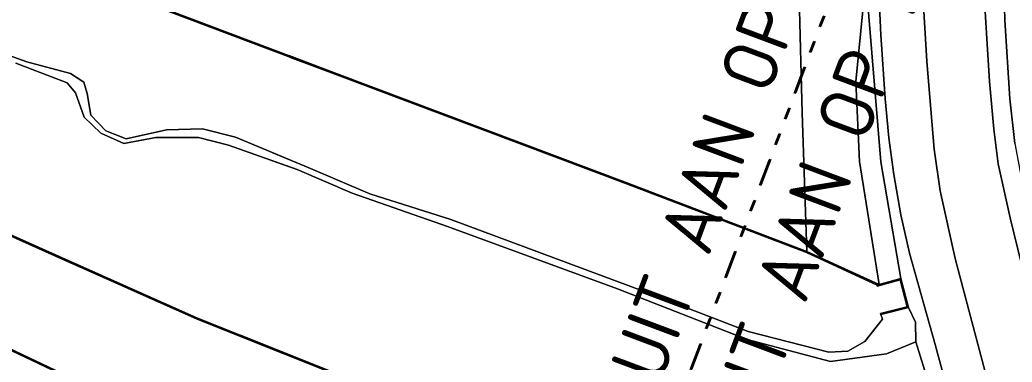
# Model space of a CAD drawing. Header units: metres. Extents: x 112942 to 118371, y 496117 to 499046.
# Drawn here: x 115324.1 to 115414.9, y 497547.9 to 497579.2 of the extents above; entities that cross this region are included whole.
import ezdxf
from ezdxf.enums import TextEntityAlignment as Align

# ---------------------------------------------------------------- set-up
doc = ezdxf.new("R2010")
doc.units = ezdxf.units.M
doc.linetypes.add('AL-TEKENBLADGRENS', pattern=[11.5, 2.5, -1.5, 1, -1.5, 1, -1.5, 2.5])
for name, color, linetype, lineweight in [('B-WE-OG-TOPOKAART-G', 253, 'Continuous', 18), ('X-XX-AL-TEKENBLADGRENS-G', 7, 'AL-TEKENBLADGRENS', 35), ('X-XX-AL-TEKENBLADGRENS-T50', 130, 'Continuous', 50)]:
    doc.layers.add(name, color=color, linetype=linetype, lineweight=lineweight)
doc.styles.add('NLCS-ISO-T50', font='NLCS-ISO.ttf', dxfattribs={"height": 5})

msp = doc.modelspace()

# ---------------------------------------------------------------- linework, layer by layer
at = {"layer": 'B-WE-OG-TOPOKAART-G'}
for points, elevation in [([(115331.927, 497582.204), (115352.891, 497574.274), (115379.721, 497564.198), (115396.073, 497557.959), (115402.537, 497554.965), (115402.564, 497554.869), (115404.653, 497555.447), (115405.292, 497552.996), (115402.858, 497552.387), (115402.882, 497552.29), (115403.044, 497551.867), (115401.429, 497549.803), (115399.879, 497548.931), (115398.136, 497548.837), (115390.745, 497550.713), (115381.329, 497554.342), (115363.545, 497560.959), (115356.149, 497563.327), (115350.498, 497565.709), (115343.857, 497568.479), (115340.849, 497569.249), (115337.543, 497569.177), (115333.864, 497568.35), (115331.989, 497569.065), (115330.626, 497570.513), (115330.29, 497572.496), (115330.002, 497573.524), (115328.784, 497574.299), (115324.772, 497575.388), (115316.764, 497578.251)], -1.117), ([(115348.812, 497575.817), (115352.891, 497574.274), (115379.721, 497564.198), (115396.073, 497557.959), (115402.537, 497554.965), (115402.564, 497554.869), (115404.653, 497555.447), (115405.292, 497552.996), (115402.858, 497552.387), (115402.882, 497552.29), (115403.044, 497551.867), (115401.429, 497549.803), (115399.879, 497548.931), (115398.136, 497548.837), (115390.745, 497550.713), (115381.329, 497554.342), (115363.545, 497560.959), (115356.149, 497563.327), (115350.498, 497565.709), (115347.267, 497567.057)], -1.117), ([(115313.048, 497564.048), (115327.353, 497557.635), (115340.343, 497551.856), (115356.027, 497545.613)], -1.661), ([(115336.431, 497542.889), (115315.251, 497552.916)], -1.661), ([(115344.308, 497550.278), (115356.027, 497545.613)], -1.661)]:
    msp.add_lwpolyline(points, dxfattribs=dict(at, elevation=elevation))
for points in [[(115373.578, 497704.861, -0.713), (115390.996, 497692.362, -0.353), (115392.553, 497691.113, -0.323), (115393.352, 497659.717, 0.02), (115394.367, 497621.407, -0.157), (115395.224, 497588.385, -0.03), (115395.604, 497574.226, -0.438), (115395.699, 497570.705, -0.539), (115396.112, 497558.051, -0.911), (115379.757, 497564.292, -0.943), (115352.927, 497574.367, -0.943), (115331.962, 497582.298, -0.943), (115320.989, 497586.374, -0.925), (115293.254, 497596.645, -0.925), (115273.794, 497603.733, -0.886), (115277.668, 497616.938, -0.168)], [(115373.578, 497704.861, -0.713), (115390.996, 497692.362, -0.353), (115392.553, 497691.113, -0.323), (115393.352, 497659.717, 0.02), (115394.367, 497621.407, -0.157), (115395.224, 497588.385, -0.03), (115395.604, 497574.226, -0.438), (115395.699, 497570.705, -0.539), (115396.112, 497558.051, -0.911), (115379.757, 497564.292, -0.943), (115352.927, 497574.367, -0.943), (115348.829, 497575.917, -0.943)], [(115405.366, 497698.793, -0.325), (115407.118, 497695.903, -0.325), (115408.305, 497693.312, -0.235), (115408.919, 497690.845, -0.181), (115409.31, 497688.332, -0.181), (115409.467, 497685.407, -0.181), (115409.631, 497681.243, -0.181), (115409.768, 497675.598, -0.169), (115410.194, 497659.369, -0.109), (115410.582, 497643.874, -0.139), (115411.135, 497624.454, -0.058), (115411.391, 497613.508, -0.034), (115412.287, 497582.435, 0.109), (115412.822, 497573.587, 0.304), (115413.214, 497569.223, 0.406), (115413.608, 497566.054, 0.436), (115414.713, 497561.109, 0.454), (115415.761, 497556.895, 0.412), (115419.668, 497542.102, 0.154)], [(115419.668, 497542.102, 0.154), (115415.761, 497556.895, 0.412), (115414.713, 497561.109, 0.454), (115413.608, 497566.054, 0.436), (115413.214, 497569.223, 0.406), (115412.822, 497573.587, 0.304), (115412.287, 497582.435, 0.109), (115411.391, 497613.508, -0.034), (115411.135, 497624.454, -0.058), (115410.582, 497643.874, -0.139), (115410.194, 497659.369, -0.109), (115409.768, 497675.598, -0.169), (115409.631, 497681.243, -0.181), (115409.467, 497685.407, -0.181), (115409.31, 497688.332, -0.181), (115408.919, 497690.845, -0.181), (115408.305, 497693.312, -0.235), (115407.118, 497695.903, -0.325), (115405.366, 497698.793, -0.325)], [(115405.366, 497698.793, -0.325), (115407.118, 497695.903, -0.325), (115408.305, 497693.312, -0.235), (115408.919, 497690.845, -0.181), (115409.31, 497688.332, -0.181), (115409.467, 497685.407, -0.181), (115409.631, 497681.243, -0.181), (115409.768, 497675.598, -0.169), (115410.194, 497659.369, -0.109), (115410.582, 497643.874, -0.139), (115411.135, 497624.454, -0.058), (115411.391, 497613.508, -0.034), (115412.287, 497582.435, 0.109), (115412.822, 497573.587, 0.304), (115413.214, 497569.223, 0.406), (115413.608, 497566.054, 0.436), (115414.713, 497561.109, 0.454), (115415.761, 497556.895, 0.412), (115419.668, 497542.102, 0.154)], [(115419.668, 497542.102, 0.154), (115415.761, 497556.895, 0.412), (115414.713, 497561.109, 0.454), (115413.608, 497566.054, 0.436), (115413.214, 497569.223, 0.406), (115412.822, 497573.587, 0.304), (115412.287, 497582.435, 0.109), (115411.391, 497613.508, -0.034), (115411.135, 497624.454, -0.058), (115410.582, 497643.874, -0.139), (115410.194, 497659.369, -0.109), (115409.768, 497675.598, -0.169), (115409.631, 497681.243, -0.181), (115409.467, 497685.407, -0.181), (115409.31, 497688.332, -0.181), (115408.919, 497690.845, -0.181), (115408.305, 497693.312, -0.235), (115407.118, 497695.903, -0.325), (115405.366, 497698.793, -0.325)], [(115407.916, 497698.289, -0.244), (115409.057, 497696.033, -0.259), (115410.278, 497692.965, -0.238), (115410.738, 497690.602, -0.202), (115411.322, 497688.137, -0.202), (115411.613, 497676.934, -0.17), (115411.674, 497674.566, -0.163), (115412.171, 497656.555, -0.1), (115412.826, 497633.151, -0.055), (115413.354, 497612.795, -0.022), (115414.221, 497579.187, 0.187), (115414.694, 497571.982, 0.385), (115415.14, 497567.918, 0.43), (115415.901, 497563.862, 0.412), (115416.808, 497559.833, 0.412), (115418.844, 497552.62, 0.217), (115422.665, 497536.242, 0.154)], [(115407.916, 497698.289, -0.244), (115409.057, 497696.033, -0.259), (115410.278, 497692.965, -0.238), (115410.738, 497690.602, -0.202), (115411.322, 497688.137, -0.202), (115411.613, 497676.934, -0.17), (115411.674, 497674.566, -0.163), (115412.171, 497656.555, -0.1), (115412.826, 497633.151, -0.055), (115413.354, 497612.795, -0.022), (115414.221, 497579.187, 0.187), (115414.694, 497571.982, 0.385), (115415.14, 497567.918, 0.43), (115415.901, 497563.862, 0.412), (115416.808, 497559.833, 0.412), (115418.844, 497552.62, 0.217), (115422.665, 497536.242, 0.154)], [(115414.502, 497539.225, 0.249), (115409.689, 497557.395, 0.382), (115408.304, 497563.592, 0.349), (115407.771, 497567.406, 0.346), (115407.428, 497571.401, 0.301), (115407.09, 497575.439, 0.214), (115406.631, 497583.05, 0.13), (115405.375, 497628.978, -0.1), (115404.743, 497647.034, -0.166), (115404.487, 497662.269, -0.169), (115403.967, 497682.81, -0.253), (115403.596, 497687.719, -0.28), (115403.227, 497689.93, -0.28), (115402.768, 497691.648, -0.304), (115401.861, 497693.701, -0.304), (115400.769, 497695.374, -0.337), (115399.24, 497697.403, -0.388)], [(115399.24, 497697.403, -0.388), (115400.769, 497695.374, -0.337), (115401.861, 497693.701, -0.304), (115402.768, 497691.648, -0.304), (115403.227, 497689.93, -0.28), (115403.596, 497687.719, -0.28), (115403.967, 497682.81, -0.253), (115404.487, 497662.269, -0.169), (115404.743, 497647.034, -0.166), (115405.375, 497628.978, -0.1), (115406.631, 497583.05, 0.13), (115407.09, 497575.439, 0.214), (115407.428, 497571.401, 0.301), (115407.771, 497567.406, 0.346), (115408.304, 497563.592, 0.349), (115409.689, 497557.395, 0.382), (115414.502, 497539.225, 0.249)], [(115414.502, 497539.225, 0.249), (115409.689, 497557.395, 0.382), (115408.304, 497563.592, 0.349), (115407.771, 497567.406, 0.346), (115407.428, 497571.401, 0.301), (115407.09, 497575.439, 0.214), (115406.631, 497583.05, 0.13), (115405.375, 497628.978, -0.1), (115404.743, 497647.034, -0.166), (115404.487, 497662.269, -0.169), (115403.967, 497682.81, -0.253), (115403.596, 497687.719, -0.28), (115403.227, 497689.93, -0.28), (115402.768, 497691.648, -0.304), (115401.861, 497693.701, -0.304), (115400.769, 497695.374, -0.337), (115399.24, 497697.403, -0.388)], [(115399.24, 497697.403, -0.388), (115400.769, 497695.374, -0.337), (115401.861, 497693.701, -0.304), (115402.768, 497691.648, -0.304), (115403.227, 497689.93, -0.28), (115403.596, 497687.719, -0.28), (115403.967, 497682.81, -0.253), (115404.487, 497662.269, -0.169), (115404.743, 497647.034, -0.166), (115405.375, 497628.978, -0.1), (115406.631, 497583.05, 0.13), (115407.09, 497575.439, 0.214), (115407.428, 497571.401, 0.301), (115407.771, 497567.406, 0.346), (115408.304, 497563.592, 0.349), (115409.689, 497557.395, 0.382), (115414.502, 497539.225, 0.249)], [(115409.552, 497543.217, 0.37), (115407.842, 497549.547, 0.379), (115405.497, 497557.893, 0.376), (115404.7, 497561.382, 0.43), (115404.065, 497565.095, 0.43), (115403.618, 497568.43, 0.418), (115403.271, 497571.986, 0.373), (115402.882, 497577.86, 0.301), (115402.482, 497586.397, 0.151), (115401.815, 497626.458, 0.007), (115400.99, 497647.822, -0.04), (115400.598, 497662.28, -0.055), (115400.146, 497674.896, -0.113), (115399.683, 497686.286, -0.133), (115399.446, 497688.112, -0.133), (115399.014, 497689.959, -0.178), (115398.456, 497691.48, -0.217), (115397.76, 497692.813, -0.217), (115395.679, 497695.427, -0.253), (115393.929, 497697.252, -0.253)], [(115409.552, 497543.217, 0.37), (115407.842, 497549.547, 0.379), (115405.497, 497557.893, 0.376), (115404.7, 497561.382, 0.43), (115404.065, 497565.095, 0.43), (115403.618, 497568.43, 0.418), (115403.271, 497571.986, 0.373), (115402.882, 497577.86, 0.301), (115402.482, 497586.397, 0.151), (115401.815, 497626.458, 0.007), (115400.99, 497647.822, -0.04), (115400.598, 497662.28, -0.055), (115400.146, 497674.896, -0.113), (115399.683, 497686.286, -0.133), (115399.446, 497688.112, -0.133), (115399.014, 497689.959, -0.178), (115398.456, 497691.48, -0.217), (115397.76, 497692.813, -0.217), (115395.679, 497695.427, -0.253), (115393.929, 497697.252, -0.253)], [(115415.14, 497567.918, 0.43), (115414.694, 497571.982, 0.385), (115414.221, 497579.187, 0.187), (115413.354, 497612.795, -0.022), (115412.826, 497633.151, -0.055), (115412.171, 497656.555, -0.1), (115411.674, 497674.566, -0.163), (115411.613, 497676.934, -0.17), (115422.163, 497674.727, -0.384)], [(115415.14, 497567.918, 0.43), (115414.694, 497571.982, 0.385), (115414.221, 497579.187, 0.187), (115413.354, 497612.795, -0.022), (115412.826, 497633.151, -0.055), (115412.171, 497656.555, -0.1), (115411.674, 497674.566, -0.163), (115411.613, 497676.934, -0.17), (115422.163, 497674.727, -0.384)], [(115273.794, 497603.733, -0.886), (115293.254, 497596.645, -0.925), (115320.989, 497586.374, -0.925), (115331.962, 497582.298, -0.943), (115352.927, 497574.367, -0.943), (115379.757, 497564.292, -0.943), (115396.112, 497558.051, -0.911), (115402.731, 497555.019, -0.914), (115402.537, 497554.965, -1.117), (115396.073, 497557.959, -1.117), (115379.721, 497564.198, -1.117), (115352.891, 497574.274, -1.117), (115331.927, 497582.204, -1.117), (115320.954, 497586.281, -1.117), (115293.219, 497596.551, -1.117), (115273.735, 497603.648, -1.117), (115273.794, 497603.733, -0.886)], [(115407.144, 497546.329, 0.235), (115406.08, 497549.791, 0.03), (115406.05, 497551.585, 0.146), (115405.414, 497552.923, 0.017), (115404.724, 497555.571, 0.017), (115402.89, 497566.228, 0.183), (115401.506, 497582.884, 0.083), (115400.596, 497573.588, -0.21), (115400.948, 497566.258, -0.407), (115402.731, 497555.019, -0.914), (115396.112, 497558.051, -0.911), (115395.699, 497570.705, -0.539), (115395.604, 497574.226, -0.438), (115395.224, 497588.385, -0.03)], [(115407.144, 497546.329, 0.235), (115406.08, 497549.791, 0.03), (115406.05, 497551.585, 0.146), (115405.414, 497552.923, 0.017), (115404.724, 497555.571, 0.017), (115402.89, 497566.228, 0.183), (115401.506, 497582.884, 0.083), (115400.596, 497573.588, -0.21), (115400.948, 497566.258, -0.407), (115402.731, 497555.019, -0.914), (115396.112, 497558.051, -0.911), (115395.699, 497570.705, -0.539), (115395.604, 497574.226, -0.438), (115395.224, 497588.385, -0.03)], [(115402.482, 497586.397, 0.151), (115402.882, 497577.86, 0.301), (115403.271, 497571.986, 0.373), (115403.618, 497568.43, 0.418), (115404.065, 497565.095, 0.43), (115404.7, 497561.382, 0.43), (115405.497, 497557.893, 0.376), (115407.842, 497549.547, 0.379), (115409.552, 497543.217, 0.37)], [(115402.482, 497586.397, 0.151), (115402.882, 497577.86, 0.301), (115403.271, 497571.986, 0.373), (115403.618, 497568.43, 0.418), (115404.065, 497565.095, 0.43), (115404.7, 497561.382, 0.43), (115405.497, 497557.893, 0.376), (115407.842, 497549.547, 0.379), (115409.552, 497543.217, 0.37)], [(115402.731, 497555.019, -0.914), (115400.948, 497566.258, -0.407), (115400.596, 497573.588, -0.21), (115401.506, 497582.884, 0.083), (115402.89, 497566.228, 0.183), (115404.724, 497555.571, 0.017), (115402.731, 497555.019, -0.914)], [(115402.731, 497555.019, -0.914), (115400.948, 497566.258, -0.407), (115400.596, 497573.588, -0.21), (115401.506, 497582.884, 0.083), (115402.89, 497566.228, 0.183), (115404.724, 497555.571, 0.017), (115402.731, 497555.019, -0.914)], [(115316.764, 497578.251, -1.117), (115324.772, 497575.388, -1.117), (115328.784, 497574.299, -1.117), (115330.002, 497573.524, -1.117), (115330.29, 497572.496, -1.117), (115330.626, 497570.513, -1.117), (115331.989, 497569.065, -1.117), (115333.864, 497568.35, -1.117), (115337.543, 497569.177, -1.117), (115340.849, 497569.249, -1.117), (115343.857, 497568.479, -1.117), (115350.498, 497565.709, -1.117), (115356.149, 497563.327, -1.117), (115363.545, 497560.959, -1.117), (115381.329, 497554.342, -1.117), (115390.745, 497550.713, -1.117), (115398.136, 497548.837, -1.117), (115399.879, 497548.931, -1.117), (115401.429, 497549.803, -1.117), (115403.044, 497551.867, -1.117), (115402.882, 497552.29, -1.117), (115405.414, 497552.923, 0.017), (115406.05, 497551.585, 0.146), (115406.08, 497549.791, 0.03), (115403.412, 497548.695, -0.384), (115398.274, 497547.987, -0.668), (115390.652, 497550.005, -0.711), (115378.799, 497554.643, -0.702), (115363.249, 497560.324, -0.708), (115354.536, 497563.361, -0.885), (115349.493, 497565.524, -0.768), (115343.21, 497567.763, -0.676), (115340.467, 497568.447, -0.814), (115336.57, 497568.459, -0.871), (115333.652, 497567.911, -0.857), (115331.538, 497568.87, -0.851), (115330.011, 497570.324, -0.817), (115329.226, 497572.56, -0.745), (115328.471, 497573.47, -0.731), (115323.764, 497575.261, -0.685)], [(115348.829, 497575.917, -0.943), (115352.927, 497574.367, -0.943), (115379.757, 497564.292, -0.943), (115396.112, 497558.051, -0.911), (115402.731, 497555.019, -0.914), (115402.537, 497554.965, -1.117), (115396.073, 497557.959, -1.117), (115379.721, 497564.198, -1.117), (115352.891, 497574.274, -1.117), (115348.812, 497575.817, -1.117)], [(115323.764, 497575.261, -0.685), (115328.471, 497573.47, -0.731), (115329.226, 497572.56, -0.745), (115330.011, 497570.324, -0.817), (115331.538, 497568.87, -0.851), (115333.652, 497567.911, -0.857), (115336.57, 497568.459, -0.871), (115340.467, 497568.447, -0.814), (115343.21, 497567.763, -0.676), (115349.493, 497565.524, -0.768), (115354.536, 497563.361, -0.885), (115363.249, 497560.324, -0.708), (115378.799, 497554.643, -0.702), (115390.652, 497550.005, -0.711), (115398.274, 497547.987, -0.668), (115403.412, 497548.695, -0.384), (115406.08, 497549.791, 0.03), (115407.144, 497546.329, 0.235)], [(115347.267, 497567.057, -1.117), (115350.498, 497565.709, -1.117), (115356.149, 497563.327, -1.117), (115363.545, 497560.959, -1.117), (115381.329, 497554.342, -1.117), (115390.745, 497550.713, -1.117), (115398.136, 497548.837, -1.117), (115399.879, 497548.931, -1.117), (115401.429, 497549.803, -1.117), (115403.044, 497551.867, -1.117), (115402.882, 497552.29, -1.117), (115405.414, 497552.923, 0.017), (115406.05, 497551.585, 0.146), (115406.08, 497549.791, 0.03), (115403.412, 497548.695, -0.384), (115398.274, 497547.987, -0.668), (115390.652, 497550.005, -0.711), (115378.799, 497554.643, -0.702), (115363.249, 497560.324, -0.708), (115354.536, 497563.361, -0.885), (115349.493, 497565.524, -0.768), (115347.144, 497566.361, -0.734)], [(115347.144, 497566.361, -0.734), (115349.493, 497565.524, -0.768), (115354.536, 497563.361, -0.885), (115363.249, 497560.324, -0.708), (115378.799, 497554.643, -0.702), (115390.652, 497550.005, -0.711), (115398.274, 497547.987, -0.668), (115403.412, 497548.695, -0.384), (115406.08, 497549.791, 0.03), (115407.144, 497546.329, 0.235)], [(115356.027, 497545.613, -1.661), (115340.343, 497551.856, -1.661), (115327.353, 497557.635, -1.661), (115313.048, 497564.048, -1.661)], [(115356.072, 497545.703, -1.487), (115340.382, 497551.948, -1.487), (115327.394, 497557.726, -1.487), (115313.089, 497564.139, -1.487)], [(115313.089, 497564.139, -1.487), (115327.394, 497557.726, -1.487), (115340.382, 497551.948, -1.487), (115356.072, 497545.703, -1.487)], [(115402.731, 497555.019, -0.914), (115404.724, 497555.571, 0.017), (115405.414, 497552.923, 0.017), (115402.882, 497552.29, -1.117), (115402.858, 497552.387, -1.117), (115405.292, 497552.996, -1.117), (115404.653, 497555.447, -1.117), (115402.564, 497554.869, -1.117), (115402.537, 497554.965, -1.117), (115402.731, 497555.019, -0.914)], [(115402.731, 497555.019, -0.914), (115404.724, 497555.571, 0.017), (115405.414, 497552.923, 0.017), (115402.882, 497552.29, -1.117), (115402.858, 497552.387, -1.117), (115405.292, 497552.996, -1.117), (115404.653, 497555.447, -1.117), (115402.564, 497554.869, -1.117), (115402.537, 497554.965, -1.117), (115402.731, 497555.019, -0.914)], [(115315.209, 497552.825, -1.487), (115336.388, 497542.799, -1.487), (115345.165, 497538.658, -1.487), (115350.565, 497536.11, -1.487), (115358.066, 497530.546, -1.487), (115357.15, 497523.137, -1.487), (115357.592, 497520.601, -1.487), (115359.901, 497517.87, -1.487), (115363.357, 497516.142, -1.487), (115367.405, 497508.673, -1.487), (115371.971, 497502.201, -1.487), (115377.197, 497497.858, -1.487), (115383.896, 497493.825, -1.487), (115405.38, 497485.447, -1.487), (115410.747, 497482.392, -1.487), (115413.314, 497479.869, -1.487), (115409.917, 497480.044, -1.257), (115393.288, 497480.545, -0.676), (115390.849, 497480.619, -0.613), (115387.344, 497480.725, -0.487), (115314.663, 497495.236, -0.493)], [(115336.388, 497542.799, -1.487), (115315.209, 497552.825, -1.487)], [(115315.251, 497552.916, -1.661), (115336.431, 497542.889, -1.661)], [(115356.027, 497545.613, -1.661), (115344.308, 497550.278, -1.661)], [(115356.072, 497545.703, -1.487), (115344.326, 497550.378, -1.487)], [(115344.326, 497550.378, -1.487), (115356.072, 497545.703, -1.487)]]:
    msp.add_polyline3d(points, dxfattribs=at)
at = {"layer": 'X-XX-AL-TEKENBLADGRENS-G'}
for p, q in [((115350.643, 497454.556), (115467.874, 497766.116)), ((115456.151, 497734.96), (115362.366, 497485.712))]:
    msp.add_line(p, q, dxfattribs=at)

# ---------------------------------------------------------------- texts
at = {"layer": 'X-XX-AL-TEKENBLADGRENS-T50', "style": 'NLCS-ISO-T50'}
for s, rotation, p in [('SLUIT AAN OP TEK. NR.: A8-GVK-5.0-13-004', 69.46692, (115401.241, 497602.303)), ('SLUIT AAN OP TEK. NR.: A8-GVK-5.0-13-003', 69.43416, (115410.053, 497597.825))]:
    msp.add_text(s, height=5, rotation=rotation, dxfattribs=at).set_placement(p, align=Align.MIDDLE_CENTER)

doc.saveas('drawing.dxf')
